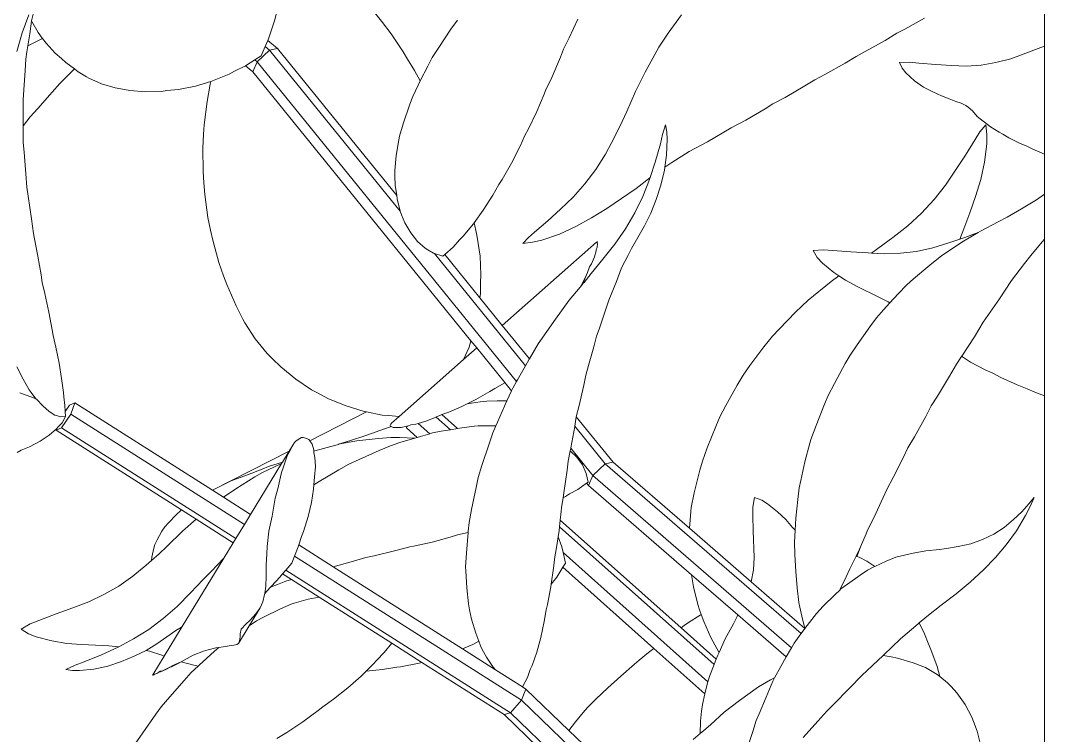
# Model space of a CAD drawing. Header units: metres. Extents: x 12.2 to 77.2, y 18.8 to 35.5.
# Drawn here: x 63.0051 to 63.3392, y 21.2817 to 21.5148 of the extents above; entities that cross this region are included whole.
import ezdxf

# ---------------------------------------------------------------- set-up
doc = ezdxf.new("R2010")
doc.units = ezdxf.units.M
doc.layers.add('0inne_gulv', color=7, linetype='Continuous', lineweight=13)

# ---------------------------------------------------------------- blocks, each defined once
blk = doc.blocks.new('One bedroom house bk')
for p, q in [((-8.46548, -1.87528), (-8.46548, -1.84781)), ((-8.79438, -1.86057), (-8.79601, -1.86708)), ((-8.71519, -1.86127), (-8.71672, -1.8671)), ((-8.68713, -1.86057), (-8.68185, -1.86719)), ((-8.79688, -1.86515), (-8.79906, -1.87102)), ((-8.79604, -1.86719), (-8.79665, -1.87133)), ((-8.79601, -1.86708), (-8.79604, -1.86719)), ((-8.79601, -1.86708), (-8.79592, -1.86729)), ((-8.79592, -1.86729), (-8.79386, -1.87089)), ((-8.71672, -1.8671), (-8.71742, -1.86904)), ((-8.68185, -1.86719), (-8.6787, -1.87133)), ((-8.65708, -1.86684), (-8.65919, -1.86984)), ((-8.61775, -1.86651), (-8.62058, -1.87262)), ((-8.58396, -1.86515), (-8.58827, -1.87113)), ((-8.51103, -1.86979), (-8.5046, -1.86625)), ((-8.80083, -1.87708), (-8.79906, -1.87102)), ((-8.79665, -1.87133), (-8.79724, -1.87518)), ((-8.79386, -1.87089), (-8.79255, -1.87272)), ((-8.71742, -1.86904), (-8.71868, -1.87289)), ((-8.6787, -1.87133), (-8.67481, -1.87715)), ((-8.65919, -1.86984), (-8.66318, -1.87577)), ((-8.58827, -1.87113), (-8.5913, -1.87564)), ((-8.51367, -1.87114), (-8.5175, -1.87344)), ((-8.51103, -1.86979), (-8.51367, -1.87114)), ((-8.79683, -1.87496), (-8.79249, -1.87279)), ((-8.79249, -1.87279), (-8.79255, -1.87272)), ((-8.79133, -1.87432), (-8.79249, -1.87279)), ((-8.78829, -1.87761), (-8.79133, -1.87432)), ((-8.7198, -1.87546), (-8.71892, -1.87344)), ((-8.71892, -1.87344), (-8.71868, -1.87289)), ((-8.71577, -1.87614), (-8.71892, -1.87344)), ((-8.62058, -1.87262), (-8.62242, -1.87633)), ((-8.5175, -1.87344), (-8.52403, -1.87711)), ((-8.79793, -1.87959), (-8.79754, -1.87715)), ((-8.79724, -1.87518), (-8.79754, -1.87715)), ((-8.79683, -1.87496), (-8.79724, -1.87518)), ((-8.78629, -1.87939), (-8.78829, -1.87761)), ((-8.72241, -1.88048), (-8.71836, -1.87669)), ((-8.72114, -1.87853), (-8.7198, -1.87546)), ((-8.71836, -1.87669), (-8.7198, -1.87546)), ((-8.71836, -1.87669), (-8.71577, -1.87614)), ((-8.67575, -1.92915), (-8.71836, -1.87669)), ((-8.67688, -1.92401), (-8.71577, -1.87614)), ((-8.67338, -1.87959), (-8.67481, -1.87715)), ((-8.66318, -1.87577), (-8.66529, -1.87905)), ((-8.62347, -1.87895), (-8.62242, -1.87633)), ((-8.5913, -1.87564), (-8.59579, -1.88378)), ((-8.52403, -1.87711), (-8.52699, -1.87865)), ((-8.47644, -1.87941), (-8.47158, -1.87761)), ((-8.4667, -1.87576), (-8.47158, -1.87761)), ((-8.4667, -1.87576), (-8.46548, -1.87528)), ((-8.46548, -1.91057), (-8.46548, -1.87528)), ((-8.79815, -1.88324), (-8.79793, -1.87959)), ((-8.78481, -1.88071), (-8.78629, -1.87939)), ((-8.78481, -1.88071), (-8.78208, -1.88274)), ((-8.72319, -1.87981), (-8.72622, -1.8817)), ((-8.72386, -1.88372), (-8.72241, -1.88048)), ((-8.72114, -1.87853), (-8.72319, -1.87981)), ((-8.72319, -1.87981), (-8.72241, -1.88048)), ((-8.72241, -1.88048), (-8.63779, -1.98466)), ((-8.6711, -1.88324), (-8.67338, -1.87959)), ((-8.66677, -1.88182), (-8.66529, -1.87905)), ((-8.62631, -1.88555), (-8.62347, -1.87895)), ((-8.53713, -1.88457), (-8.53057, -1.88084)), ((-8.53057, -1.88084), (-8.52699, -1.87865)), ((-8.51278, -1.88062), (-8.50942, -1.88055)), ((-8.51278, -1.88062), (-8.51198, -1.88253)), ((-8.50655, -1.88085), (-8.50942, -1.88055)), ((-8.50655, -1.88085), (-8.50099, -1.88135)), ((-8.49584, -1.88168), (-8.50099, -1.88135)), ((-8.48618, -1.88151), (-8.48132, -1.88071)), ((-8.48132, -1.88071), (-8.47644, -1.87941)), ((-8.79815, -1.88324), (-8.79859, -1.88958)), ((-8.78208, -1.88274), (-8.78466, -1.88534)), ((-8.78208, -1.88274), (-8.78083, -1.88366)), ((-8.77809, -1.88531), (-8.78083, -1.88366)), ((-8.7316, -1.88443), (-8.737, -1.88668)), ((-8.7316, -1.88443), (-8.72981, -1.88348)), ((-8.72626, -1.88173), (-8.72981, -1.88348)), ((-8.72622, -1.8817), (-8.72626, -1.88173)), ((-8.72386, -1.88372), (-8.72622, -1.8817)), ((-8.65267, -1.97137), (-8.72386, -1.88372)), ((-8.6711, -1.88324), (-8.66921, -1.88669)), ((-8.66921, -1.88669), (-8.66677, -1.88182)), ((-8.59579, -1.88378), (-8.59896, -1.89013)), ((-8.54048, -1.88635), (-8.53713, -1.88457)), ((-8.51071, -1.88407), (-8.51198, -1.88253)), ((-8.51071, -1.88407), (-8.50788, -1.88668)), ((-8.491, -1.88181), (-8.49584, -1.88168)), ((-8.491, -1.88181), (-8.48618, -1.88151)), ((-8.78933, -1.89038), (-8.78682, -1.88746)), ((-8.78466, -1.88534), (-8.78682, -1.88746)), ((-8.77731, -1.8858), (-8.77809, -1.88531)), ((-8.7732, -1.88763), (-8.77731, -1.8858)), ((-8.7732, -1.88763), (-8.7688, -1.88893)), ((-8.74252, -1.88837), (-8.73751, -1.88683)), ((-8.73873, -1.89338), (-8.73773, -1.88771)), ((-8.73773, -1.88771), (-8.73751, -1.88683)), ((-8.73751, -1.88683), (-8.737, -1.88668)), ((-8.67161, -1.8917), (-8.66988, -1.88802)), ((-8.66988, -1.88802), (-8.66921, -1.88669)), ((-8.62631, -1.88555), (-8.62829, -1.8898)), ((-8.54366, -1.88832), (-8.54048, -1.88635)), ((-8.50493, -1.88871), (-8.50788, -1.88668)), ((-8.79859, -1.88958), (-8.79883, -1.89283)), ((-8.79403, -1.89567), (-8.78933, -1.89038)), ((-8.76696, -1.88922), (-8.7688, -1.88893)), ((-8.76398, -1.88982), (-8.76696, -1.88922)), ((-8.76398, -1.88982), (-8.75886, -1.89023)), ((-8.75361, -1.89007), (-8.75886, -1.89023)), ((-8.75361, -1.89007), (-8.75188, -1.88983)), ((-8.74811, -1.88948), (-8.75188, -1.88983)), ((-8.74252, -1.88837), (-8.74811, -1.88948)), ((-8.62873, -1.89099), (-8.63116, -1.89665)), ((-8.62829, -1.8898), (-8.62873, -1.89099)), ((-8.60182, -1.89669), (-8.59896, -1.89013)), ((-8.55016, -1.89207), (-8.54366, -1.88832)), ((-8.50188, -1.89024), (-8.50493, -1.88871)), ((-8.49906, -1.89149), (-8.50188, -1.89024)), ((-8.79883, -1.89283), (-8.79878, -1.89614)), ((-8.73969, -1.90098), (-8.73873, -1.89338)), ((-8.67258, -1.89429), (-8.67476, -1.90069)), ((-8.67258, -1.89429), (-8.67161, -1.8917)), ((-8.55409, -1.89417), (-8.55662, -1.89575)), ((-8.55016, -1.89207), (-8.55409, -1.89417)), ((-8.49906, -1.89149), (-8.49657, -1.89252)), ((-8.49657, -1.89252), (-8.49444, -1.89334)), ((-8.49267, -1.89393), (-8.49444, -1.89334)), ((-8.49267, -1.89393), (-8.49115, -1.89468)), ((-8.49115, -1.89468), (-8.49035, -1.89521)), ((-8.79878, -1.89614), (-8.79874, -1.90124)), ((-8.79649, -1.89835), (-8.79403, -1.89567)), ((-8.63116, -1.89665), (-8.63387, -1.90225)), ((-8.60332, -1.89991), (-8.60182, -1.89669)), ((-8.56298, -1.89945), (-8.55662, -1.89575)), ((-8.49035, -1.89521), (-8.48899, -1.89645)), ((-8.48899, -1.89645), (-8.48748, -1.89824)), ((-8.79874, -1.90124), (-8.79872, -1.90122)), ((-8.79874, -1.90124), (-8.79873, -1.90291)), ((-8.79872, -1.90122), (-8.79649, -1.89835)), ((-8.73969, -1.90098), (-8.73992, -1.90403)), ((-8.67599, -1.90471), (-8.67476, -1.90069)), ((-8.60332, -1.89991), (-8.60593, -1.90517)), ((-8.58915, -1.90101), (-8.59012, -1.90418)), ((-8.58915, -1.90101), (-8.58873, -1.90332)), ((-8.56775, -1.902), (-8.56298, -1.89945)), ((-8.48315, -1.90165), (-8.48748, -1.89824)), ((-8.48462, -1.90101), (-8.48659, -1.90332)), ((-8.48462, -1.90101), (-8.48426, -1.90418)), ((-8.79873, -1.90291), (-8.79873, -1.90678)), ((-8.73992, -1.90403), (-8.74013, -1.90859)), ((-8.67623, -1.90583), (-8.67599, -1.90471)), ((-8.63661, -1.9079), (-8.63504, -1.90443)), ((-8.63387, -1.90225), (-8.63504, -1.90443)), ((-8.59082, -1.90718), (-8.59012, -1.90418)), ((-8.58858, -1.90579), (-8.58873, -1.90332)), ((-8.57546, -1.90654), (-8.56775, -1.902)), ((-8.48812, -1.90579), (-8.48659, -1.90332)), ((-8.48434, -1.90718), (-8.48426, -1.90418)), ((-8.48315, -1.90165), (-8.48033, -1.90338)), ((-8.47906, -1.90399), (-8.48033, -1.90338)), ((-8.47708, -1.9052), (-8.47906, -1.90399)), ((-8.79846, -1.90987), (-8.79873, -1.90678)), ((-8.67705, -1.91099), (-8.67623, -1.90583)), ((-8.63661, -1.9079), (-8.63945, -1.91347)), ((-8.60875, -1.91054), (-8.60593, -1.90517)), ((-8.59082, -1.90718), (-8.59251, -1.91316)), ((-8.58858, -1.90579), (-8.58879, -1.91086)), ((-8.58146, -1.90972), (-8.57546, -1.90654)), ((-8.48812, -1.90579), (-8.49131, -1.91086)), ((-8.48434, -1.90718), (-8.48505, -1.91316)), ((-8.47708, -1.9052), (-8.47341, -1.90703)), ((-8.47341, -1.90703), (-8.47142, -1.90783)), ((-8.47142, -1.90783), (-8.46934, -1.90891)), ((-8.7979, -1.91698), (-8.79846, -1.90987)), ((-8.74013, -1.90859), (-8.74009, -1.91619)), ((-8.67705, -1.91099), (-8.6775, -1.91589)), ((-8.61192, -1.91559), (-8.60875, -1.91054)), ((-8.58936, -1.91478), (-8.58879, -1.91086)), ((-8.58705, -1.91323), (-8.58146, -1.90972)), ((-8.49452, -1.91582), (-8.49131, -1.91086)), ((-8.46934, -1.90891), (-8.46548, -1.91057)), ((-8.46548, -1.92356), (-8.46548, -1.91057)), ((-8.63945, -1.91347), (-8.6425, -1.91879)), ((-8.59421, -1.91821), (-8.59251, -1.91316)), ((-8.58951, -1.91582), (-8.58936, -1.91478)), ((-8.58936, -1.91478), (-8.58705, -1.91323)), ((-8.48627, -1.91886), (-8.48505, -1.91316)), ((-8.7976, -1.92133), (-8.7979, -1.91698)), ((-8.73987, -1.91994), (-8.74009, -1.91619)), ((-8.67753, -1.91771), (-8.6775, -1.91589)), ((-8.67736, -1.92063), (-8.67753, -1.91771)), ((-8.61546, -1.92027), (-8.61192, -1.91559)), ((-8.59072, -1.9207), (-8.58951, -1.91582)), ((-8.49784, -1.9207), (-8.49452, -1.91582)), ((-8.79715, -1.92423), (-8.7976, -1.92133)), ((-8.73954, -1.92374), (-8.73987, -1.91994)), ((-8.67736, -1.92063), (-8.67688, -1.92401)), ((-8.64354, -1.92041), (-8.64552, -1.92396)), ((-8.6425, -1.91879), (-8.64354, -1.92041)), ((-8.61931, -1.92458), (-8.61546, -1.92027)), ((-8.59425, -1.91825), (-8.59878, -1.9217)), ((-8.59659, -1.92434), (-8.59442, -1.91886)), ((-8.59442, -1.91886), (-8.59425, -1.91825)), ((-8.59425, -1.91825), (-8.59421, -1.91821)), ((-8.59072, -1.9207), (-8.59222, -1.92538)), ((-8.49784, -1.9207), (-8.50152, -1.92538)), ((-8.48796, -1.92434), (-8.48627, -1.91886)), ((-8.79715, -1.92423), (-8.7961, -1.9316)), ((-8.73848, -1.93123), (-8.73954, -1.92374)), ((-8.67688, -1.92401), (-8.67673, -1.92511)), ((-8.64552, -1.92396), (-8.64862, -1.92884)), ((-8.61931, -1.92458), (-8.62343, -1.92853)), ((-8.60348, -1.92504), (-8.59878, -1.9217)), ((-8.59918, -1.92968), (-8.59659, -1.92434)), ((-8.48982, -1.92968), (-8.48796, -1.92434)), ((-8.46548, -1.92356), (-8.46809, -1.92543)), ((-8.46548, -1.93825), (-8.46548, -1.92356)), ((-8.67575, -1.92915), (-8.67673, -1.92511)), ((-8.60832, -1.92826), (-8.60348, -1.92504)), ((-8.59222, -1.92538), (-8.59398, -1.92979)), ((-8.50152, -1.92538), (-8.50562, -1.92979)), ((-8.47297, -1.92834), (-8.46809, -1.92543)), ((-8.73768, -1.93535), (-8.73848, -1.93123)), ((-8.67574, -1.92918), (-8.67575, -1.92915)), ((-8.67574, -1.92918), (-8.67531, -1.93034)), ((-8.67422, -1.93293), (-8.67531, -1.93034)), ((-8.6516, -1.93295), (-8.64862, -1.92884)), ((-8.62343, -1.92853), (-8.62762, -1.93232)), ((-8.61329, -1.93132), (-8.6184, -1.93417)), ((-8.60832, -1.92826), (-8.61329, -1.93132)), ((-8.59918, -1.92968), (-8.60222, -1.93488)), ((-8.59398, -1.92979), (-8.59598, -1.93391)), ((-8.50562, -1.92979), (-8.51013, -1.93391)), ((-8.48982, -1.92968), (-8.49177, -1.93488)), ((-8.4777, -1.93105), (-8.48057, -1.93262)), ((-8.47297, -1.92834), (-8.4777, -1.93105)), ((-8.79546, -1.93639), (-8.7961, -1.9316)), ((-8.6723, -1.93624), (-8.67422, -1.93293)), ((-8.65185, -1.93329), (-8.6552, -1.93727)), ((-8.65185, -1.93329), (-8.6516, -1.93295)), ((-8.65089, -1.93639), (-8.6516, -1.93295)), ((-8.63187, -1.93598), (-8.62762, -1.93232)), ((-8.6184, -1.93417), (-8.6238, -1.93659)), ((-8.60222, -1.93488), (-8.6057, -1.93992)), ((-8.59598, -1.93391), (-8.5982, -1.93772)), ((-8.51013, -1.93391), (-8.51501, -1.93772)), ((-8.49177, -1.93488), (-8.4931, -1.93823)), ((-8.48057, -1.93262), (-8.48637, -1.93562)), ((-8.79519, -1.93765), (-8.79546, -1.93639)), ((-8.79399, -1.94378), (-8.79519, -1.93765)), ((-8.73694, -1.93863), (-8.73768, -1.93535)), ((-8.6723, -1.93624), (-8.6701, -1.93899)), ((-8.6552, -1.93727), (-8.65636, -1.93845)), ((-8.65058, -1.93765), (-8.65089, -1.93639)), ((-8.6497, -1.94378), (-8.65058, -1.93765)), ((-8.63573, -1.9397), (-8.63393, -1.93769)), ((-8.63187, -1.93598), (-8.63393, -1.93769)), ((-8.62957, -1.93856), (-8.6238, -1.93659)), ((-8.60021, -1.94133), (-8.5982, -1.93772)), ((-8.51986, -1.94133), (-8.51501, -1.93772)), ((-8.49154, -1.93771), (-8.4931, -1.93823)), ((-8.48715, -1.93609), (-8.49187, -1.93895)), ((-8.49154, -1.93771), (-8.48835, -1.93656)), ((-8.48835, -1.93656), (-8.48715, -1.93609)), ((-8.48637, -1.93562), (-8.48715, -1.93609)), ((-8.73694, -1.93863), (-8.73488, -1.94591)), ((-8.66765, -1.94116), (-8.6701, -1.93899)), ((-8.66765, -1.94116), (-8.66673, -1.94169)), ((-8.66121, -1.94331), (-8.6585, -1.94083)), ((-8.65636, -1.93845), (-8.6585, -1.94083)), ((-8.61165, -1.93925), (-8.64244, -1.96642)), ((-8.63573, -1.9397), (-8.63252, -1.93928)), ((-8.62957, -1.93856), (-8.63252, -1.93928)), ((-8.61182, -1.94178), (-8.61151, -1.94087)), ((-8.61145, -1.93915), (-8.61165, -1.93925)), ((-8.61138, -1.93976), (-8.61151, -1.94087)), ((-8.61146, -1.93943), (-8.61133, -1.93922)), ((-8.61138, -1.93976), (-8.61146, -1.93943)), ((-8.61133, -1.93922), (-8.61145, -1.93915)), ((-8.60959, -1.94477), (-8.6057, -1.93992)), ((-8.60021, -1.94133), (-8.60136, -1.94346)), ((-8.51986, -1.94133), (-8.52197, -1.94283)), ((-8.50721, -1.94224), (-8.50194, -1.94108)), ((-8.50194, -1.94108), (-8.49672, -1.93945)), ((-8.49187, -1.93895), (-8.49902, -1.94363)), ((-8.4931, -1.93823), (-8.49672, -1.93945)), ((-8.4699, -1.94354), (-8.46624, -1.93912)), ((-8.46548, -1.93825), (-8.46624, -1.93912)), ((-8.46548, -1.98939), (-8.46548, -1.93825)), ((-8.79399, -1.94378), (-8.79291, -1.94992)), ((-8.66484, -1.94281), (-8.66673, -1.94169)), ((-8.66458, -1.9429), (-8.66484, -1.94281)), ((-8.63484, -1.97952), (-8.66458, -1.9429)), ((-8.66182, -1.94386), (-8.66458, -1.9429)), ((-8.66182, -1.94386), (-8.66121, -1.94331)), ((-8.64974, -1.95744), (-8.66121, -1.94331)), ((-8.6497, -1.94378), (-8.6494, -1.94992)), ((-8.60959, -1.94477), (-8.61341, -1.9495)), ((-8.61236, -1.94401), (-8.61335, -1.94629)), ((-8.61236, -1.94401), (-8.61183, -1.9421)), ((-8.61183, -1.9421), (-8.61182, -1.94178)), ((-8.60136, -1.94346), (-8.60351, -1.94761)), ((-8.54097, -1.94201), (-8.53757, -1.94176)), ((-8.54097, -1.94201), (-8.53965, -1.94427)), ((-8.53793, -1.94605), (-8.53965, -1.94427)), ((-8.52864, -1.9424), (-8.53757, -1.94176)), ((-8.52307, -1.94277), (-8.52864, -1.9424)), ((-8.52197, -1.94283), (-8.52307, -1.94277)), ((-8.51777, -1.94303), (-8.52197, -1.94283)), ((-8.51777, -1.94303), (-8.51249, -1.94288)), ((-8.51249, -1.94288), (-8.50721, -1.94224)), ((-8.49902, -1.94363), (-8.50296, -1.94677)), ((-8.4699, -1.94354), (-8.47206, -1.94625)), ((-8.73488, -1.94591), (-8.73341, -1.9502)), ((-8.6146, -1.94912), (-8.61392, -1.94733)), ((-8.61392, -1.94733), (-8.61335, -1.94629)), ((-8.6052, -1.95208), (-8.60351, -1.94761)), ((-8.53793, -1.94605), (-8.53423, -1.94916)), ((-8.50296, -1.94677), (-8.50824, -1.95124)), ((-8.47206, -1.94625), (-8.47628, -1.95177)), ((-8.79253, -1.95235), (-8.79291, -1.94992)), ((-8.73235, -1.95305), (-8.73341, -1.9502)), ((-8.64951, -1.95235), (-8.6494, -1.94992)), ((-8.61495, -1.94985), (-8.61618, -1.95239)), ((-8.61341, -1.9495), (-8.61576, -1.95237)), ((-8.61568, -1.95178), (-8.61495, -1.94985)), ((-8.6146, -1.94912), (-8.61495, -1.94985)), ((-8.53509, -1.95208), (-8.53261, -1.95024)), ((-8.53261, -1.95024), (-8.53423, -1.94916)), ((-8.53045, -1.95168), (-8.53261, -1.95024)), ((-8.51036, -1.95312), (-8.50824, -1.95124)), ((-8.79167, -1.95602), (-8.79253, -1.95235)), ((-8.72931, -1.96003), (-8.73235, -1.95305)), ((-8.64957, -1.95602), (-8.64951, -1.95235)), ((-8.61707, -1.95395), (-8.62057, -1.95817)), ((-8.61707, -1.95395), (-8.61618, -1.95239)), ((-8.61589, -1.95252), (-8.61707, -1.95395)), ((-8.61589, -1.95252), (-8.61568, -1.95178)), ((-8.61576, -1.95237), (-8.61589, -1.95252)), ((-8.60771, -1.95818), (-8.6052, -1.95208)), ((-8.54264, -1.95818), (-8.53509, -1.95208)), ((-8.5266, -1.9537), (-8.53045, -1.95168)), ((-8.51959, -1.95718), (-8.5266, -1.9537)), ((-8.51323, -1.95609), (-8.51036, -1.95312)), ((-8.48015, -1.95771), (-8.47628, -1.95177)), ((-8.79167, -1.95602), (-8.7904, -1.96202)), ((-8.64957, -1.95602), (-8.64974, -1.95744)), ((-8.64244, -1.96642), (-8.64974, -1.95744)), ((-8.62057, -1.95817), (-8.62502, -1.96435)), ((-8.60895, -1.96212), (-8.60771, -1.95818)), ((-8.54676, -1.96212), (-8.54264, -1.95818)), ((-8.51959, -1.95718), (-8.51655, -1.95873)), ((-8.51323, -1.95609), (-8.51594, -1.95904)), ((-8.48545, -1.96536), (-8.48015, -1.95771)), ((-8.72931, -1.96003), (-8.7271, -1.96438)), ((-8.518, -1.96129), (-8.52035, -1.96397)), ((-8.51594, -1.95904), (-8.518, -1.96129)), ((-8.51594, -1.95904), (-8.51655, -1.95873)), ((-8.78931, -1.96784), (-8.7904, -1.96202)), ((-8.7271, -1.96438), (-8.72648, -1.96552)), ((-8.62502, -1.96435), (-8.63067, -1.97239)), ((-8.61081, -1.9676), (-8.60895, -1.96212)), ((-8.55212, -1.9676), (-8.54676, -1.96212)), ((-8.52035, -1.96397), (-8.52248, -1.96682)), ((-8.78931, -1.96784), (-8.78902, -1.96965)), ((-8.72648, -1.96552), (-8.72302, -1.97071)), ((-8.63358, -1.97733), (-8.64244, -1.96642)), ((-8.61081, -1.9676), (-8.61164, -1.96989)), ((-8.55212, -1.9676), (-8.55421, -1.96989)), ((-8.52248, -1.96682), (-8.52665, -1.97269)), ((-8.48838, -1.97011), (-8.48545, -1.96536)), ((-8.78814, -1.97344), (-8.78902, -1.96965)), ((-8.72302, -1.97071), (-8.71911, -1.97553)), ((-8.65329, -1.97344), (-8.65267, -1.97137)), ((-8.65074, -1.97375), (-8.65267, -1.97137)), ((-8.61164, -1.96989), (-8.61255, -1.97342)), ((-8.55421, -1.96989), (-8.55706, -1.97342)), ((-8.49248, -1.97646), (-8.48838, -1.97011)), ((-8.78706, -1.97875), (-8.78814, -1.97344)), ((-8.65505, -1.97755), (-8.65329, -1.97344)), ((-8.65074, -1.97375), (-8.65505, -1.97755)), ((-8.64158, -1.98502), (-8.65074, -1.97375)), ((-8.63067, -1.97239), (-8.63358, -1.97733)), ((-8.61255, -1.97342), (-8.61426, -1.9795)), ((-8.55706, -1.97342), (-8.56164, -1.9795)), ((-8.52665, -1.97269), (-8.52893, -1.97606)), ((-8.71911, -1.97553), (-8.71739, -1.97728)), ((-8.71469, -1.97994), (-8.71739, -1.97728)), ((-8.65505, -1.97755), (-8.6761, -1.99613)), ((-8.63361, -1.97738), (-8.63484, -1.97952)), ((-8.63358, -1.97733), (-8.63361, -1.97738)), ((-8.53052, -1.97885), (-8.52893, -1.97606)), ((-8.49252, -1.97653), (-8.4942, -1.979)), ((-8.49248, -1.97646), (-8.49252, -1.97653)), ((-8.49225, -1.97668), (-8.49252, -1.97653)), ((-8.4896, -1.97834), (-8.49225, -1.97668)), ((-8.80086, -1.97994), (-8.79881, -1.98389)), ((-8.78706, -1.97875), (-8.78624, -1.98372)), ((-8.71469, -1.97994), (-8.70983, -1.98389)), ((-8.63484, -1.97952), (-8.63747, -1.9841)), ((-8.61519, -1.98261), (-8.61426, -1.9795)), ((-8.5638, -1.98261), (-8.56164, -1.9795)), ((-8.53403, -1.98532), (-8.53052, -1.97885)), ((-8.4942, -1.979), (-8.49646, -1.98293)), ((-8.4896, -1.97834), (-8.48487, -1.98087)), ((-8.48487, -1.98087), (-8.48238, -1.98199)), ((-8.79881, -1.98389), (-8.79681, -1.98735)), ((-8.78566, -1.98831), (-8.78624, -1.98372)), ((-8.70983, -1.98389), (-8.70467, -1.98735)), ((-8.63898, -1.98681), (-8.63779, -1.98466)), ((-8.63779, -1.98466), (-8.63747, -1.9841)), ((-8.61587, -1.98586), (-8.61519, -1.98261)), ((-8.56579, -1.98586), (-8.5638, -1.98261)), ((-8.49646, -1.98293), (-8.5004, -1.98946)), ((-8.48238, -1.98199), (-8.47979, -1.98335)), ((-8.47979, -1.98335), (-8.47436, -1.9858)), ((-8.79681, -1.98735), (-8.79619, -1.9883)), ((-8.79619, -1.9883), (-8.79461, -1.99028)), ((-8.78566, -1.98831), (-8.78555, -1.98972)), ((-8.70467, -1.98735), (-8.70292, -1.9883)), ((-8.70292, -1.9883), (-8.69915, -1.99028)), ((-8.65109, -1.99056), (-8.64646, -1.98792)), ((-8.64646, -1.98792), (-8.64485, -1.98691)), ((-8.64485, -1.98691), (-8.64164, -1.98506)), ((-8.64158, -1.98502), (-8.64164, -1.98506)), ((-8.6394, -1.98771), (-8.64158, -1.98502)), ((-8.64091, -1.99097), (-8.6394, -1.98771)), ((-8.6394, -1.98771), (-8.63898, -1.98681)), ((-8.61738, -1.99247), (-8.61587, -1.98586)), ((-8.5695, -1.99247), (-8.56579, -1.98586)), ((-8.53608, -1.98929), (-8.53403, -1.98532)), ((-8.47436, -1.9858), (-8.47118, -1.98702)), ((-8.46861, -1.98818), (-8.47118, -1.98702)), ((-8.46548, -1.98939), (-8.46861, -1.98818)), ((-8.79536, -1.99004), (-8.79983, -1.98837)), ((-8.79536, -1.99004), (-8.79444, -1.99046)), ((-8.79461, -1.99028), (-8.79444, -1.99046)), ((-8.79444, -1.99046), (-8.79241, -1.99265)), ((-8.78519, -1.99246), (-8.78555, -1.98972)), ((-8.78362, -1.99243), (-8.78187, -1.99167)), ((-8.78187, -1.99167), (-8.78321, -1.99536)), ((-8.73702, -2.02011), (-8.78187, -1.99167)), ((-8.69915, -1.99028), (-8.6934, -1.99265)), ((-8.65109, -1.99056), (-8.65393, -1.99199)), ((-8.64961, -1.99135), (-8.65393, -1.99199)), ((-8.64746, -1.99114), (-8.64961, -1.99135)), ((-8.64746, -1.99114), (-8.64408, -1.99096)), ((-8.64093, -1.991), (-8.64408, -1.99096)), ((-8.64093, -1.991), (-8.64403, -1.99792)), ((-8.64091, -1.99097), (-8.64093, -1.991)), ((-8.53723, -1.99203), (-8.53608, -1.98929)), ((-8.50242, -1.99266), (-8.5004, -1.98946)), ((-8.46548, -2.14053), (-8.46548, -1.98939)), ((-8.79035, -1.99443), (-8.79241, -1.99265)), ((-8.79035, -1.99443), (-8.78847, -1.99561)), ((-8.78505, -1.99451), (-8.78519, -1.99246)), ((-8.78505, -1.99451), (-8.78362, -1.99243)), ((-8.78495, -1.99613), (-8.78505, -1.99451)), ((-8.70521, -2.00397), (-8.68672, -1.99459)), ((-8.68752, -1.99443), (-8.6934, -1.99265)), ((-8.68752, -1.99443), (-8.68672, -1.99459)), ((-8.68672, -1.99459), (-8.68158, -1.99561)), ((-8.66212, -1.99548), (-8.65989, -1.99469)), ((-8.65989, -1.99469), (-8.65558, -1.99282)), ((-8.65393, -1.99199), (-8.65558, -1.99282)), ((-8.61829, -1.99615), (-8.61738, -1.99247)), ((-8.57144, -1.99623), (-8.5695, -1.99247)), ((-8.53723, -1.99203), (-8.54002, -1.99901)), ((-8.50422, -1.99605), (-8.50242, -1.99266)), ((-8.78847, -1.99561), (-8.78789, -1.99581)), ((-8.78789, -1.99581), (-8.78662, -1.99618)), ((-8.78611, -1.99816), (-8.78731, -1.99943)), ((-8.78495, -1.99613), (-8.78662, -1.99618)), ((-8.78321, -1.99536), (-8.78628, -1.99983)), ((-8.78495, -1.99613), (-8.78611, -1.99816)), ((-8.72656, -2.03128), (-8.78321, -1.99536)), ((-8.68158, -1.99561), (-8.67955, -1.99581)), ((-8.67955, -1.99581), (-8.6761, -1.99613)), ((-8.67879, -1.99859), (-8.67853, -1.99828)), ((-8.6761, -1.99613), (-8.67853, -1.99828)), ((-8.67059, -1.99854), (-8.66989, -1.99833)), ((-8.66989, -1.99833), (-8.6674, -1.9976)), ((-8.6661, -2.00171), (-8.66989, -1.99833)), ((-8.6674, -1.9976), (-8.66398, -1.99628)), ((-8.66398, -1.99628), (-8.66388, -1.99624)), ((-8.65935, -2.0004), (-8.66398, -1.99628)), ((-8.66388, -1.99624), (-8.66264, -1.99567)), ((-8.66264, -1.99567), (-8.66212, -1.99548)), ((-8.66212, -1.99548), (-8.65703, -2.00001)), ((-8.64403, -1.99792), (-8.64456, -1.99915)), ((-8.6188, -1.99927), (-8.61831, -1.99623)), ((-8.61831, -1.99623), (-8.61829, -1.99615)), ((-8.60621, -2.01103), (-8.61829, -1.99615)), ((-8.57278, -1.9993), (-8.57144, -1.99623)), ((-8.50792, -2.00267), (-8.50422, -1.99605)), ((-8.7879, -2.00015), (-8.79026, -2.0022)), ((-8.78628, -1.99983), (-8.78802, -2.00059)), ((-8.78802, -2.00059), (-8.7879, -2.00015)), ((-8.74711, -2.02653), (-8.78802, -2.00059)), ((-8.7879, -2.00015), (-8.78731, -1.99943)), ((-8.72938, -2.0359), (-8.78628, -1.99983)), ((-8.68085, -2.00015), (-8.68666, -2.0022)), ((-8.68085, -2.00015), (-8.67892, -1.99943)), ((-8.67879, -1.99859), (-8.67907, -1.999)), ((-8.67907, -1.999), (-8.67904, -1.99908)), ((-8.67886, -1.99932), (-8.67904, -1.99908)), ((-8.67874, -1.99937), (-8.67892, -1.99943)), ((-8.67874, -1.99937), (-8.67886, -1.99932)), ((-8.67808, -1.99963), (-8.67874, -1.99937)), ((-8.67808, -1.99963), (-8.67736, -1.99963)), ((-8.67736, -1.99963), (-8.6771, -1.9997)), ((-8.6771, -1.9997), (-8.67541, -1.99966)), ((-8.67541, -1.99966), (-8.67361, -1.99927)), ((-8.67361, -1.99927), (-8.67367, -1.99983)), ((-8.67023, -2.00289), (-8.67367, -1.99983)), ((-8.67361, -1.99927), (-8.67329, -1.9992)), ((-8.67329, -1.9992), (-8.67229, -1.99885)), ((-8.67059, -1.99854), (-8.67229, -1.99885)), ((-8.66916, -2.00257), (-8.6661, -2.00171)), ((-8.6661, -2.00171), (-8.66518, -2.00145)), ((-8.66243, -2.00092), (-8.66518, -2.00145)), ((-8.65935, -2.0004), (-8.66243, -2.00092)), ((-8.65703, -2.00001), (-8.65935, -2.0004)), ((-8.65568, -1.99979), (-8.65703, -2.00001)), ((-8.65568, -1.99979), (-8.65145, -1.99921)), ((-8.65145, -1.99921), (-8.6503, -1.99914)), ((-8.6503, -1.99914), (-8.64501, -1.99913)), ((-8.64552, -2.00137), (-8.64675, -2.00497)), ((-8.64456, -1.99915), (-8.64552, -2.00137)), ((-8.64501, -1.99913), (-8.64456, -1.99915)), ((-8.61881, -1.9993), (-8.62008, -2.00636)), ((-8.61881, -1.9993), (-8.6188, -1.99927)), ((-8.60882, -2.01156), (-8.6188, -1.99927)), ((-8.57278, -1.9993), (-8.57558, -2.00636)), ((-8.54174, -2.00356), (-8.54002, -1.99901)), ((-8.79321, -2.00415), (-8.79673, -2.00598)), ((-8.79321, -2.00415), (-8.79026, -2.0022)), ((-8.71073, -2.0054), (-8.71026, -2.00457)), ((-8.70965, -2.00405), (-8.71026, -2.00457)), ((-8.70851, -2.00325), (-8.70965, -2.00405)), ((-8.70796, -2.00299), (-8.70851, -2.00325)), ((-8.70738, -2.00295), (-8.70796, -2.00299)), ((-8.70738, -2.00295), (-8.70617, -2.00321)), ((-8.70556, -2.00364), (-8.70617, -2.00321)), ((-8.70531, -2.00381), (-8.70556, -2.00364)), ((-8.70521, -2.00397), (-8.70531, -2.00381)), ((-8.70446, -2.00514), (-8.70521, -2.00397)), ((-8.69257, -2.00415), (-8.69587, -2.00516)), ((-8.69587, -2.00516), (-8.69303, -2.00457)), ((-8.68992, -2.00405), (-8.69303, -2.00457)), ((-8.69257, -2.00415), (-8.68666, -2.0022)), ((-8.68296, -2.00325), (-8.68992, -2.00405)), ((-8.67881, -2.00299), (-8.68296, -2.00325)), ((-8.67589, -2.00462), (-8.67891, -2.00561)), ((-8.67596, -2.00295), (-8.67881, -2.00299)), ((-8.67596, -2.00295), (-8.67102, -2.00314)), ((-8.67589, -2.00462), (-8.67102, -2.00314)), ((-8.67102, -2.00314), (-8.67023, -2.00289)), ((-8.67023, -2.00289), (-8.66916, -2.00257)), ((-8.64675, -2.00497), (-8.64906, -2.01207)), ((-8.54367, -2.01085), (-8.5421, -2.00481)), ((-8.5421, -2.00481), (-8.54174, -2.00356)), ((-8.51004, -2.0063), (-8.50792, -2.00267)), ((-8.80074, -2.00778), (-8.79947, -2.00712)), ((-8.79673, -2.00598), (-8.79947, -2.00712)), ((-8.73702, -2.02011), (-8.71199, -2.00741)), ((-8.71199, -2.00741), (-8.7142, -2.01102)), ((-8.71281, -2.00961), (-8.71243, -2.00836)), ((-8.71243, -2.00836), (-8.71179, -2.00725)), ((-8.71073, -2.0054), (-8.71199, -2.00741)), ((-8.71179, -2.00725), (-8.71073, -2.0054)), ((-8.70446, -2.00514), (-8.70396, -2.00696)), ((-8.70393, -2.00736), (-8.70396, -2.00696)), ((-8.70393, -2.00736), (-8.70359, -2.00725)), ((-8.7039, -2.00788), (-8.70393, -2.00736)), ((-8.70358, -2.00942), (-8.7039, -2.00788)), ((-8.70359, -2.00725), (-8.6968, -2.0054)), ((-8.69591, -2.0052), (-8.6968, -2.0054)), ((-8.69591, -2.0052), (-8.69587, -2.00516)), ((-8.68256, -2.00715), (-8.68918, -2.0101)), ((-8.67891, -2.00561), (-8.68256, -2.00715)), ((-8.62026, -2.00725), (-8.62094, -2.01065)), ((-8.6201, -2.00644), (-8.62026, -2.00725)), ((-8.61807, -2.0094), (-8.62026, -2.00725)), ((-8.62008, -2.00636), (-8.6201, -2.00644)), ((-8.6201, -2.00644), (-8.61288, -2.01533)), ((-8.57558, -2.00636), (-8.5771, -2.01065)), ((-8.5115, -2.0093), (-8.51004, -2.0063)), ((-8.71446, -2.01146), (-8.72456, -2.028)), ((-8.71556, -2.01146), (-8.71874, -2.01243)), ((-8.71678, -2.01248), (-8.71446, -2.01146)), ((-8.71556, -2.01146), (-8.7142, -2.01102)), ((-8.7142, -2.01102), (-8.71446, -2.01146)), ((-8.7138, -2.01248), (-8.71281, -2.00961)), ((-8.70358, -2.00942), (-8.70343, -2.01242)), ((-8.69254, -2.01167), (-8.69572, -2.01347)), ((-8.68918, -2.0101), (-8.69254, -2.01167)), ((-8.62129, -2.01358), (-8.62094, -2.01065)), ((-8.61807, -2.0094), (-8.61625, -2.0119)), ((-8.61288, -2.01533), (-8.60882, -2.01156)), ((-8.60882, -2.01156), (-8.60621, -2.01103)), ((-8.54493, -2.06688), (-8.60882, -2.01156)), ((-8.58136, -2.03254), (-8.60621, -2.01103)), ((-8.57793, -2.01358), (-8.5771, -2.01065)), ((-8.54367, -2.01085), (-8.54505, -2.01693)), ((-8.5115, -2.0093), (-8.5149, -2.01594)), ((-8.72554, -2.01508), (-8.73, -2.01676)), ((-8.72554, -2.01508), (-8.72076, -2.01323)), ((-8.72067, -2.01439), (-8.72317, -2.0158)), ((-8.71874, -2.01243), (-8.72076, -2.01323)), ((-8.71678, -2.01248), (-8.72067, -2.01439)), ((-8.71452, -2.01439), (-8.71479, -2.0158)), ((-8.7138, -2.01248), (-8.71452, -2.01439)), ((-8.70366, -2.01584), (-8.70343, -2.01242)), ((-8.70215, -2.01725), (-8.69572, -2.01347)), ((-8.64906, -2.01207), (-8.65027, -2.016)), ((-8.62231, -2.02099), (-8.62129, -2.01358)), ((-8.61501, -2.01464), (-8.61625, -2.0119)), ((-8.61439, -2.01749), (-8.61501, -2.01464)), ((-8.57976, -2.02099), (-8.57793, -2.01358)), ((-8.73086, -2.01707), (-8.73699, -2.02012)), ((-8.73, -2.01676), (-8.73086, -2.01707)), ((-8.72936, -2.01964), (-8.72317, -2.0158)), ((-8.7157, -2.01964), (-8.71479, -2.0158)), ((-8.70404, -2.01978), (-8.70394, -2.01835)), ((-8.70394, -2.01835), (-8.70386, -2.01706)), ((-8.70394, -2.01835), (-8.70215, -2.01725)), ((-8.70366, -2.01584), (-8.70386, -2.01706)), ((-8.65098, -2.01921), (-8.65027, -2.016)), ((-8.61492, -2.01785), (-8.61782, -2.01988)), ((-8.61439, -2.01749), (-8.61492, -2.01785)), ((-8.61433, -2.01858), (-8.61492, -2.01785)), ((-8.61433, -2.01858), (-8.61288, -2.01533)), ((-8.61288, -2.01533), (-8.54804, -2.07147)), ((-8.54553, -2.01934), (-8.54505, -2.01693)), ((-8.5149, -2.01594), (-8.51699, -2.01984)), ((-8.73699, -2.02012), (-8.73702, -2.02011)), ((-8.73342, -2.02239), (-8.73699, -2.02012)), ((-8.73342, -2.02239), (-8.72936, -2.01964)), ((-8.71654, -2.02274), (-8.7157, -2.01964)), ((-8.70473, -2.0241), (-8.70404, -2.01978)), ((-8.65245, -2.02638), (-8.65098, -2.01921)), ((-8.62231, -2.02099), (-8.62257, -2.02259)), ((-8.62177, -2.02218), (-8.62045, -2.02135)), ((-8.61782, -2.01988), (-8.62045, -2.02135)), ((-8.58065, -2.04774), (-8.61433, -2.01858)), ((-8.57976, -2.02099), (-8.58075, -2.02577)), ((-8.546, -2.0231), (-8.54553, -2.01934)), ((-8.51817, -2.02254), (-8.51699, -2.01984)), ((-8.72456, -2.028), (-8.73342, -2.02239)), ((-8.71755, -2.02859), (-8.71654, -2.02274)), ((-8.70473, -2.0241), (-8.70581, -2.02871)), ((-8.62257, -2.02259), (-8.62308, -2.02577)), ((-8.62177, -2.02218), (-8.62257, -2.02259)), ((-8.56014, -2.02253), (-8.56068, -2.02564)), ((-8.56014, -2.02253), (-8.55774, -2.02332)), ((-8.55589, -2.02455), (-8.55774, -2.02332)), ((-8.55589, -2.02455), (-8.55263, -2.02714)), ((-8.546, -2.0231), (-8.5466, -2.02923)), ((-8.52122, -2.02911), (-8.51817, -2.02254)), ((-8.47056, -2.02455), (-8.47287, -2.02714)), ((-8.47056, -2.02455), (-8.46964, -2.02332)), ((-8.46886, -2.02253), (-8.47032, -2.02564)), ((-8.46886, -2.02253), (-8.46964, -2.02332)), ((-8.75141, -2.0308), (-8.74884, -2.02818)), ((-8.74884, -2.02818), (-8.74723, -2.02661)), ((-8.74711, -2.02653), (-8.74723, -2.02661)), ((-8.74231, -2.02958), (-8.74711, -2.02653)), ((-8.72456, -2.028), (-8.72656, -2.03128)), ((-8.65324, -2.03063), (-8.65245, -2.02638)), ((-8.62318, -2.02707), (-8.62351, -2.02987)), ((-8.62308, -2.02577), (-8.62318, -2.02707)), ((-8.58093, -2.02707), (-8.58136, -2.03254)), ((-8.58075, -2.02577), (-8.58093, -2.02707)), ((-8.56066, -2.02832), (-8.56068, -2.02564)), ((-8.56066, -2.02832), (-8.56055, -2.03339)), ((-8.54995, -2.02972), (-8.55263, -2.02714)), ((-8.47558, -2.02972), (-8.47287, -2.02714)), ((-8.47165, -2.02832), (-8.47468, -2.03339)), ((-8.47165, -2.02832), (-8.47032, -2.02564)), ((-8.75253, -2.03204), (-8.75141, -2.0308)), ((-8.74674, -2.03349), (-8.74231, -2.02958)), ((-8.73021, -2.03725), (-8.74231, -2.02958)), ((-8.72656, -2.03128), (-8.72938, -2.0359)), ((-8.71861, -2.03349), (-8.71755, -2.02859)), ((-8.70729, -2.03354), (-8.70581, -2.02871)), ((-8.65353, -2.03353), (-8.65324, -2.03063)), ((-8.62351, -2.02987), (-8.62376, -2.0321)), ((-8.62351, -2.02987), (-8.58408, -2.06498)), ((-8.54776, -2.03225), (-8.54995, -2.02972)), ((-8.54687, -2.03319), (-8.5466, -2.02923)), ((-8.52122, -2.02911), (-8.52322, -2.0332)), ((-8.47867, -2.03225), (-8.47558, -2.02972)), ((-8.75507, -2.03629), (-8.75348, -2.03351)), ((-8.75348, -2.03351), (-8.75253, -2.03204)), ((-8.75189, -2.0385), (-8.74674, -2.03349)), ((-8.71914, -2.0385), (-8.71861, -2.03349)), ((-8.70729, -2.03354), (-8.70792, -2.03525)), ((-8.65705, -2.0347), (-8.65939, -2.03542)), ((-8.65356, -2.03389), (-8.65705, -2.0347)), ((-8.65356, -2.03389), (-8.65413, -2.04067)), ((-8.65353, -2.03353), (-8.65356, -2.03389)), ((-8.6239, -2.03328), (-8.62421, -2.03534)), ((-8.62376, -2.0321), (-8.6239, -2.03328)), ((-8.57333, -2.07701), (-8.62376, -2.0321)), ((-8.56118, -2.05002), (-8.58136, -2.03254)), ((-8.56025, -2.04212), (-8.56055, -2.03339)), ((-8.54687, -2.03319), (-8.54776, -2.03225)), ((-8.54701, -2.03521), (-8.54687, -2.03319)), ((-8.52366, -2.03432), (-8.52552, -2.03859)), ((-8.52322, -2.0332), (-8.52366, -2.03432)), ((-8.48206, -2.03445), (-8.4857, -2.03623)), ((-8.48206, -2.03445), (-8.47867, -2.03225)), ((-8.47796, -2.03796), (-8.47468, -2.03339)), ((-8.75581, -2.03782), (-8.75618, -2.03906)), ((-8.75507, -2.03629), (-8.75581, -2.03782)), ((-8.73021, -2.03725), (-8.73326, -2.04226)), ((-8.72938, -2.0359), (-8.73021, -2.03725)), ((-8.70901, -2.03863), (-8.70881, -2.03799)), ((-8.70881, -2.03799), (-8.70792, -2.03525)), ((-8.69762, -2.04509), (-8.70881, -2.03799)), ((-8.67136, -2.03837), (-8.67261, -2.03859)), ((-8.66536, -2.03702), (-8.67136, -2.03837)), ((-8.66536, -2.03702), (-8.65939, -2.03542)), ((-8.62421, -2.03534), (-8.62482, -2.03944)), ((-8.623, -2.03863), (-8.62421, -2.03534)), ((-8.54701, -2.03521), (-8.54708, -2.03707)), ((-8.54699, -2.04106), (-8.54708, -2.03707)), ((-8.49365, -2.03846), (-8.4975, -2.03916)), ((-8.49365, -2.03846), (-8.48957, -2.03756)), ((-8.4857, -2.03623), (-8.48957, -2.03756)), ((-8.48152, -2.04212), (-8.47796, -2.03796)), ((-8.75687, -2.043), (-8.75444, -2.04086)), ((-8.75677, -2.04192), (-8.75618, -2.03906)), ((-8.75444, -2.04086), (-8.75189, -2.0385)), ((-8.71946, -2.04457), (-8.71932, -2.04086)), ((-8.71932, -2.04086), (-8.71914, -2.0385)), ((-8.71107, -2.04386), (-8.7102, -2.04165)), ((-8.7102, -2.04165), (-8.70901, -2.03863)), ((-8.63617, -2.08858), (-8.7102, -2.04165)), ((-8.68421, -2.04147), (-8.68699, -2.04206)), ((-8.68421, -2.04147), (-8.67717, -2.0398)), ((-8.67261, -2.03859), (-8.67717, -2.0398)), ((-8.65439, -2.04515), (-8.65413, -2.04067)), ((-8.62482, -2.03944), (-8.62527, -2.04185)), ((-8.62256, -2.04048), (-8.623, -2.03863)), ((-8.5753, -2.08257), (-8.62256, -2.04048)), ((-8.62176, -2.04386), (-8.62256, -2.04048)), ((-8.54669, -2.04667), (-8.54699, -2.04106)), ((-8.52697, -2.04165), (-8.52812, -2.04404)), ((-8.52586, -2.03936), (-8.52697, -2.04165)), ((-8.52697, -2.04165), (-8.5267, -2.04174)), ((-8.5267, -2.04174), (-8.52627, -2.04067)), ((-8.5267, -2.04174), (-8.52594, -2.04201)), ((-8.52552, -2.03859), (-8.52627, -2.04067)), ((-8.52552, -2.03859), (-8.52586, -2.03936)), ((-8.50837, -2.04061), (-8.514, -2.04201)), ((-8.50424, -2.0399), (-8.50837, -2.04061)), ((-8.49977, -2.03948), (-8.50424, -2.0399)), ((-8.4975, -2.03916), (-8.49977, -2.03948)), ((-8.75867, -2.04457), (-8.76302, -2.04819)), ((-8.75867, -2.04457), (-8.75687, -2.043)), ((-8.75687, -2.043), (-8.75677, -2.04192)), ((-8.73326, -2.04226), (-8.74688, -2.06457)), ((-8.73742, -2.04662), (-8.73326, -2.04226)), ((-8.71946, -2.04457), (-8.71943, -2.04819)), ((-8.71107, -2.04386), (-8.71309, -2.04623)), ((-8.69102, -2.04327), (-8.69762, -2.04509)), ((-8.65543, -2.07183), (-8.69762, -2.04509)), ((-8.68699, -2.04206), (-8.69102, -2.04327)), ((-8.65437, -2.04636), (-8.65439, -2.04515)), ((-8.62569, -2.04558), (-8.62527, -2.04185)), ((-8.62176, -2.04386), (-8.62264, -2.04527)), ((-8.56025, -2.04212), (-8.56048, -2.04614)), ((-8.52812, -2.04404), (-8.52904, -2.04573)), ((-8.52594, -2.04201), (-8.52345, -2.04327)), ((-8.52345, -2.04327), (-8.52083, -2.04499)), ((-8.52083, -2.04499), (-8.52145, -2.04527)), ((-8.51711, -2.04327), (-8.52083, -2.04499)), ((-8.514, -2.04201), (-8.51711, -2.04327)), ((-8.48152, -2.04212), (-8.48544, -2.04614)), ((-8.7676, -2.0514), (-8.76302, -2.04819)), ((-8.73999, -2.04929), (-8.73742, -2.04662)), ((-8.71962, -2.0514), (-8.71943, -2.04819)), ((-8.71777, -2.05138), (-8.71504, -2.0485)), ((-8.71413, -2.04744), (-8.71504, -2.0485)), ((-8.71309, -2.04623), (-8.71413, -2.04744)), ((-8.71123, -2.04928), (-8.71413, -2.04744)), ((-8.63973, -2.09274), (-8.71309, -2.04623)), ((-8.65403, -2.05192), (-8.65437, -2.04636)), ((-8.62569, -2.04558), (-8.62646, -2.05077)), ((-8.62646, -2.05077), (-8.62465, -2.0485)), ((-8.62264, -2.04527), (-8.62465, -2.0485)), ((-8.59296, -2.0717), (-8.62264, -2.04527)), ((-8.58065, -2.04774), (-8.57999, -2.0516)), ((-8.56556, -2.06081), (-8.58065, -2.04774)), ((-8.56048, -2.04614), (-8.56118, -2.05002)), ((-8.54669, -2.04667), (-8.54624, -2.05193)), ((-8.53019, -2.04841), (-8.53214, -2.05239)), ((-8.53019, -2.04841), (-8.52904, -2.04573)), ((-8.52565, -2.04778), (-8.52979, -2.05072)), ((-8.52565, -2.04778), (-8.52325, -2.0462)), ((-8.52325, -2.0462), (-8.52145, -2.04527)), ((-8.48544, -2.04614), (-8.4897, -2.05007)), ((-8.77241, -2.05415), (-8.7676, -2.0514)), ((-8.73999, -2.04929), (-8.74423, -2.05362)), ((-8.71995, -2.05377), (-8.71962, -2.0514)), ((-8.71911, -2.0529), (-8.71809, -2.05175)), ((-8.71809, -2.05175), (-8.71583, -2.05091)), ((-8.71809, -2.05175), (-8.71777, -2.05138)), ((-8.71583, -2.05091), (-8.71302, -2.0498)), ((-8.71302, -2.0498), (-8.71123, -2.04928)), ((-8.70222, -2.05499), (-8.71123, -2.04928)), ((-8.62659, -2.0516), (-8.62768, -2.05737)), ((-8.62646, -2.05077), (-8.62659, -2.0516)), ((-8.57999, -2.0516), (-8.57861, -2.05737)), ((-8.54365, -2.0652), (-8.56118, -2.05002)), ((-8.52979, -2.05072), (-8.53192, -2.05233)), ((-8.4897, -2.05007), (-8.49429, -2.0539)), ((-8.77241, -2.05415), (-8.7774, -2.05647)), ((-8.74854, -2.05801), (-8.74423, -2.05362)), ((-8.72, -2.05415), (-8.72059, -2.05647)), ((-8.72, -2.05415), (-8.71995, -2.05377)), ((-8.71995, -2.05377), (-8.71911, -2.0529)), ((-8.70578, -2.05568), (-8.70222, -2.05499)), ((-8.67849, -2.07003), (-8.70222, -2.05499)), ((-8.65403, -2.05192), (-8.65347, -2.05717)), ((-8.54562, -2.05678), (-8.54624, -2.05193)), ((-8.53381, -2.05413), (-8.53769, -2.05798)), ((-8.53232, -2.05271), (-8.53381, -2.05413)), ((-8.53192, -2.05233), (-8.53232, -2.05271)), ((-8.53214, -2.05239), (-8.53232, -2.05271)), ((-8.49429, -2.0539), (-8.49918, -2.05759)), ((-8.78258, -2.05844), (-8.78798, -2.06044)), ((-8.7774, -2.05647), (-8.78258, -2.05844)), ((-8.75309, -2.06199), (-8.74854, -2.05801)), ((-8.72146, -2.05844), (-8.72505, -2.06434)), ((-8.72146, -2.05844), (-8.72283, -2.06044)), ((-8.72059, -2.05647), (-8.72146, -2.05844)), ((-8.7148, -2.05883), (-8.71131, -2.05726)), ((-8.71131, -2.05726), (-8.71032, -2.05692)), ((-8.71032, -2.05692), (-8.70578, -2.05568)), ((-8.65316, -2.05911), (-8.65347, -2.05717)), ((-8.62768, -2.05737), (-8.6281, -2.05915)), ((-8.57861, -2.05737), (-8.57805, -2.05915)), ((-8.54562, -2.05678), (-8.54536, -2.05827)), ((-8.54472, -2.06122), (-8.54536, -2.05827)), ((-8.53769, -2.05798), (-8.53991, -2.06029)), ((-8.50391, -2.06134), (-8.49918, -2.05759)), ((-8.79366, -2.06258), (-8.78798, -2.06044)), ((-8.72477, -2.06258), (-8.72283, -2.06044)), ((-8.72038, -2.06157), (-8.72265, -2.06277)), ((-8.7148, -2.05883), (-8.72038, -2.06157)), ((-8.65244, -2.06214), (-8.65316, -2.05911)), ((-8.6281, -2.05915), (-8.62872, -2.06293)), ((-8.57782, -2.06087), (-8.58165, -2.06329)), ((-8.57805, -2.05915), (-8.5775, -2.06067)), ((-8.57782, -2.06087), (-8.5775, -2.06067)), ((-8.5775, -2.06067), (-8.57668, -2.06293)), ((-8.56581, -2.06134), (-8.567, -2.06368)), ((-8.56581, -2.06134), (-8.56556, -2.06081)), ((-8.54976, -2.07448), (-8.56556, -2.06081)), ((-8.54365, -2.0652), (-8.54472, -2.06122)), ((-8.54144, -2.06226), (-8.53991, -2.06029)), ((-8.50391, -2.06134), (-8.5064, -2.06338)), ((-8.79949, -2.06539), (-8.79652, -2.06367)), ((-8.79366, -2.06258), (-8.79652, -2.06367)), ((-8.75782, -2.06554), (-8.75309, -2.06199)), ((-8.74688, -2.06457), (-8.75276, -2.0742)), ((-8.74891, -2.06589), (-8.74715, -2.06473)), ((-8.74715, -2.06473), (-8.74688, -2.06457)), ((-8.72505, -2.06434), (-8.72855, -2.07007)), ((-8.72759, -2.06539), (-8.72599, -2.06367)), ((-8.72477, -2.06258), (-8.72599, -2.06367)), ((-8.72505, -2.06434), (-8.72265, -2.06277)), ((-8.65244, -2.06214), (-8.65106, -2.06674)), ((-8.62872, -2.06293), (-8.62985, -2.06816)), ((-8.58305, -2.06422), (-8.58408, -2.06498)), ((-8.58408, -2.06498), (-8.57261, -2.07519)), ((-8.58165, -2.06329), (-8.58305, -2.06422)), ((-8.57668, -2.06293), (-8.57435, -2.06816)), ((-8.567, -2.06368), (-8.56967, -2.06856)), ((-8.54493, -2.06688), (-8.54365, -2.0652)), ((-8.54365, -2.0652), (-8.54144, -2.06226)), ((-8.50676, -2.06368), (-8.51253, -2.06856)), ((-8.5064, -2.06338), (-8.50676, -2.06368)), ((-8.50465, -2.06699), (-8.5064, -2.06338)), ((-8.79949, -2.06539), (-8.79707, -2.06695)), ((-8.79455, -2.0679), (-8.79707, -2.06695)), ((-8.79455, -2.0679), (-8.78946, -2.06926)), ((-8.76274, -2.06864), (-8.75782, -2.06554)), ((-8.75192, -2.06794), (-8.75511, -2.07024)), ((-8.75192, -2.06794), (-8.74891, -2.06589)), ((-8.72802, -2.0679), (-8.72821, -2.06926)), ((-8.72802, -2.0679), (-8.72799, -2.06695)), ((-8.72759, -2.06539), (-8.72799, -2.06695)), ((-8.65007, -2.06939), (-8.65106, -2.06674)), ((-8.63118, -2.07297), (-8.62985, -2.06816)), ((-8.57174, -2.07297), (-8.57435, -2.06816)), ((-8.54717, -2.06999), (-8.54499, -2.06699)), ((-8.54499, -2.06699), (-8.54493, -2.06688)), ((-8.50347, -2.06999), (-8.50465, -2.06699)), ((-8.78453, -2.07007), (-8.78946, -2.06926)), ((-8.77973, -2.07039), (-8.78453, -2.07007)), ((-8.77973, -2.07039), (-8.77517, -2.07064)), ((-8.77517, -2.07064), (-8.77087, -2.07091)), ((-8.76783, -2.07133), (-8.77319, -2.07381)), ((-8.77087, -2.07091), (-8.76754, -2.07117)), ((-8.76754, -2.07117), (-8.76783, -2.07133)), ((-8.76274, -2.06864), (-8.76754, -2.07117)), ((-8.75865, -2.07235), (-8.75511, -2.07024)), ((-8.73841, -2.07214), (-8.73593, -2.07156)), ((-8.73493, -2.07142), (-8.73632, -2.07263)), ((-8.73493, -2.07142), (-8.73593, -2.07156)), ((-8.7335, -2.07123), (-8.73493, -2.07142)), ((-8.73153, -2.07091), (-8.7335, -2.07123)), ((-8.73006, -2.07064), (-8.73153, -2.07091)), ((-8.72909, -2.07039), (-8.73006, -2.07064)), ((-8.72909, -2.07039), (-8.72855, -2.07007)), ((-8.72855, -2.07007), (-8.72821, -2.06926)), ((-8.67849, -2.07003), (-8.68096, -2.07305)), ((-8.66868, -2.07626), (-8.67849, -2.07003)), ((-8.65543, -2.07183), (-8.65202, -2.07041)), ((-8.64462, -2.07869), (-8.65543, -2.07183)), ((-8.65202, -2.07041), (-8.65007, -2.06939)), ((-8.64951, -2.07088), (-8.65007, -2.06939)), ((-8.64951, -2.07088), (-8.64896, -2.07205)), ((-8.59296, -2.0717), (-8.59467, -2.07305)), ((-8.57629, -2.08654), (-8.59296, -2.0717)), ((-8.57169, -2.07303), (-8.56967, -2.06856)), ((-8.54841, -2.0721), (-8.54804, -2.07147)), ((-8.54804, -2.07147), (-8.54717, -2.06999)), ((-8.518, -2.07392), (-8.51253, -2.06856)), ((-8.50254, -2.0721), (-8.50347, -2.06999)), ((-8.77887, -2.07613), (-8.77319, -2.07381)), ((-8.76252, -2.07429), (-8.76671, -2.07603)), ((-8.75865, -2.07235), (-8.76252, -2.07429)), ((-8.75865, -2.07235), (-8.7576, -2.07263)), ((-8.7576, -2.07263), (-8.75351, -2.07392)), ((-8.75276, -2.0742), (-8.75648, -2.08029)), ((-8.75276, -2.0742), (-8.75351, -2.07392)), ((-8.74623, -2.07558), (-8.74329, -2.07392)), ((-8.73997, -2.07263), (-8.74329, -2.07392)), ((-8.73632, -2.07263), (-8.74137, -2.07717)), ((-8.73841, -2.07214), (-8.73997, -2.07263)), ((-8.68096, -2.07305), (-8.68335, -2.07553)), ((-8.64756, -2.07459), (-8.64896, -2.07205)), ((-8.6454, -2.07778), (-8.64756, -2.07459)), ((-8.63118, -2.07297), (-8.6327, -2.07731)), ((-8.59467, -2.07305), (-8.59778, -2.07553)), ((-8.57333, -2.07701), (-8.57261, -2.07519)), ((-8.57261, -2.07519), (-8.5721, -2.07392)), ((-8.5721, -2.07392), (-8.57169, -2.07303)), ((-8.57174, -2.07297), (-8.57169, -2.07303)), ((-8.54976, -2.07448), (-8.55157, -2.07764)), ((-8.54841, -2.0721), (-8.54976, -2.07448)), ((-8.52514, -2.08057), (-8.51811, -2.07402)), ((-8.51811, -2.07402), (-8.518, -2.07392)), ((-8.51811, -2.07402), (-8.51554, -2.07441)), ((-8.51341, -2.07487), (-8.51554, -2.07441)), ((-8.5083, -2.07637), (-8.51341, -2.07487)), ((-8.50254, -2.0721), (-8.50055, -2.07764)), ((-8.78483, -2.07854), (-8.78177, -2.07717)), ((-8.78483, -2.07854), (-8.7827, -2.07891)), ((-8.77887, -2.07613), (-8.78177, -2.07717)), ((-8.78039, -2.07895), (-8.7757, -2.07849)), ((-8.77114, -2.0775), (-8.7757, -2.07849)), ((-8.76671, -2.07603), (-8.77114, -2.0775)), ((-8.75335, -2.07897), (-8.75137, -2.07808)), ((-8.75218, -2.07859), (-8.75085, -2.07785)), ((-8.75137, -2.07808), (-8.74975, -2.07714)), ((-8.75085, -2.07785), (-8.75041, -2.07771)), ((-8.75041, -2.07771), (-8.74803, -2.07652)), ((-8.74975, -2.07714), (-8.74727, -2.07604)), ((-8.74803, -2.07652), (-8.74727, -2.07604)), ((-8.74727, -2.07604), (-8.74623, -2.07558)), ((-8.74304, -2.07714), (-8.74727, -2.07604)), ((-8.74168, -2.07747), (-8.74393, -2.07957)), ((-8.74168, -2.07747), (-8.74304, -2.07714)), ((-8.74137, -2.07717), (-8.74168, -2.07747)), ((-8.68454, -2.07687), (-8.68683, -2.07915)), ((-8.68454, -2.07687), (-8.68335, -2.07553)), ((-8.68153, -2.07859), (-8.67688, -2.07785)), ((-8.67688, -2.07785), (-8.67562, -2.07771)), ((-8.67562, -2.07771), (-8.66959, -2.07652)), ((-8.66959, -2.07652), (-8.66868, -2.07626)), ((-8.64184, -2.09328), (-8.66868, -2.07626)), ((-8.6454, -2.07778), (-8.64462, -2.07869)), ((-8.6327, -2.07731), (-8.63328, -2.07861)), ((-8.59933, -2.07687), (-8.60374, -2.08077)), ((-8.59933, -2.07687), (-8.59778, -2.07553)), ((-8.57475, -2.08057), (-8.57333, -2.07701)), ((-8.55359, -2.08126), (-8.55157, -2.07764)), ((-8.5083, -2.07637), (-8.5052, -2.07756)), ((-8.5052, -2.07756), (-8.50432, -2.07794)), ((-8.50432, -2.07794), (-8.50051, -2.08022)), ((-8.49964, -2.08092), (-8.50055, -2.07764)), ((-8.78039, -2.07895), (-8.7827, -2.07891)), ((-8.75648, -2.08029), (-8.75655, -2.08047)), ((-8.75655, -2.08047), (-8.75645, -2.08041)), ((-8.75645, -2.08041), (-8.75636, -2.08029)), ((-8.75636, -2.08029), (-8.75629, -2.0802)), ((-8.75619, -2.0803), (-8.75636, -2.08029)), ((-8.75629, -2.0802), (-8.75587, -2.08015)), ((-8.75619, -2.0803), (-8.75587, -2.08015)), ((-8.75587, -2.08015), (-8.75532, -2.07994)), ((-8.75532, -2.07994), (-8.75517, -2.07984)), ((-8.75482, -2.07968), (-8.75517, -2.07984)), ((-8.75448, -2.07946), (-8.75482, -2.07968)), ((-8.75406, -2.07918), (-8.75448, -2.07946)), ((-8.75401, -2.07935), (-8.75448, -2.07946)), ((-8.75335, -2.07897), (-8.75406, -2.07918)), ((-8.75218, -2.07859), (-8.75401, -2.07935)), ((-8.74393, -2.07957), (-8.74624, -2.08213)), ((-8.69283, -2.0846), (-8.68847, -2.08077)), ((-8.68683, -2.07915), (-8.68847, -2.08077)), ((-8.68153, -2.07859), (-8.68683, -2.07915)), ((-8.63581, -2.08428), (-8.64462, -2.07869)), ((-8.63581, -2.08428), (-8.63425, -2.08118)), ((-8.63328, -2.07861), (-8.63425, -2.08118)), ((-8.60794, -2.0846), (-8.60374, -2.08077)), ((-8.5753, -2.08257), (-8.57475, -2.08057)), ((-8.55359, -2.08126), (-8.55493, -2.08196)), ((-8.5541, -2.08238), (-8.55364, -2.08135)), ((-8.55364, -2.08135), (-8.55359, -2.08126)), ((-8.52908, -2.0847), (-8.52514, -2.08057)), ((-8.50051, -2.08022), (-8.49964, -2.08092)), ((-8.49964, -2.08092), (-8.49713, -2.08294)), ((-8.75094, -2.08748), (-8.74624, -2.08213)), ((-8.69283, -2.0846), (-8.69755, -2.08831)), ((-8.63472, -2.08496), (-8.63617, -2.08858)), ((-8.63472, -2.08496), (-8.63581, -2.08428)), ((-8.62069, -2.09843), (-8.63472, -2.08496)), ((-8.60794, -2.0846), (-8.61189, -2.08831)), ((-8.57629, -2.08654), (-8.57588, -2.0847)), ((-8.57588, -2.0847), (-8.5753, -2.08257)), ((-8.55884, -2.0842), (-8.56506, -2.0887)), ((-8.55493, -2.08196), (-8.55884, -2.0842)), ((-8.55635, -2.0876), (-8.5541, -2.08238)), ((-8.53439, -2.09005), (-8.52908, -2.0847)), ((-8.49713, -2.08294), (-8.49597, -2.08418)), ((-8.49405, -2.08623), (-8.49597, -2.08418)), ((-8.75376, -2.0908), (-8.75094, -2.08748)), ((-8.69755, -2.08831), (-8.70097, -2.09072)), ((-8.63617, -2.08858), (-8.63973, -2.09274)), ((-8.57517, -2.14716), (-8.63617, -2.08858)), ((-8.61189, -2.08831), (-8.61436, -2.09072)), ((-8.57707, -2.09005), (-8.57629, -2.08654)), ((-8.55635, -2.0876), (-8.55865, -2.09304)), ((-8.49405, -2.08623), (-8.49137, -2.09001)), ((-8.75547, -2.09317), (-8.75376, -2.0908)), ((-8.70252, -2.09196), (-8.70097, -2.09072)), ((-8.61547, -2.09196), (-8.61436, -2.09072)), ((-8.57707, -2.09005), (-8.57742, -2.09213)), ((-8.56506, -2.0887), (-8.57002, -2.09253)), ((-8.53439, -2.09005), (-8.53653, -2.09213)), ((-8.49137, -2.09001), (-8.48922, -2.09411)), ((-8.75547, -2.09317), (-8.75977, -2.09924)), ((-8.70252, -2.09196), (-8.70754, -2.09562)), ((-8.63973, -2.09274), (-8.64184, -2.09328)), ((-8.62591, -2.10857), (-8.64184, -2.09328)), ((-8.54817, -2.18062), (-8.63973, -2.09274)), ((-8.61547, -2.09196), (-8.61853, -2.09562)), ((-8.57742, -2.09213), (-8.57773, -2.09542)), ((-8.57449, -2.09658), (-8.57002, -2.09253)), ((-8.56072, -2.09879), (-8.55957, -2.09527)), ((-8.55957, -2.09527), (-8.55865, -2.09304)), ((-8.53653, -2.09213), (-8.53942, -2.09542)), ((-8.48922, -2.09411), (-8.48871, -2.09552)), ((-8.71277, -2.09909), (-8.70754, -2.09562)), ((-8.62069, -2.09843), (-8.61853, -2.09562)), ((-8.60608, -2.11246), (-8.62069, -2.09843)), ((-8.57773, -2.09542), (-8.57786, -2.09949)), ((-8.57664, -2.09846), (-8.57786, -2.09949)), ((-8.57664, -2.09846), (-8.57449, -2.09658)), ((-8.53942, -2.09542), (-8.54425, -2.10073)), ((-8.48871, -2.09552), (-8.48748, -2.09865)), ((-8.75977, -2.09924), (-8.76297, -2.10389)), ((-8.71277, -2.09909), (-8.716, -2.10104)), ((-8.57786, -2.09949), (-8.5801, -2.10138)), ((-8.56072, -2.09879), (-8.56265, -2.10474)), ((-8.48748, -2.09865), (-8.48626, -2.10349))]:
    blk.add_line(p, q)

msp = doc.modelspace()

# ---------------------------------------------------------------- block references
at = {"layer": '0inne_gulv'}
msp.add_blockref('One bedroom house bk', (71.80473, 23.38176), dxfattribs=at)

doc.saveas('drawing.dxf')
